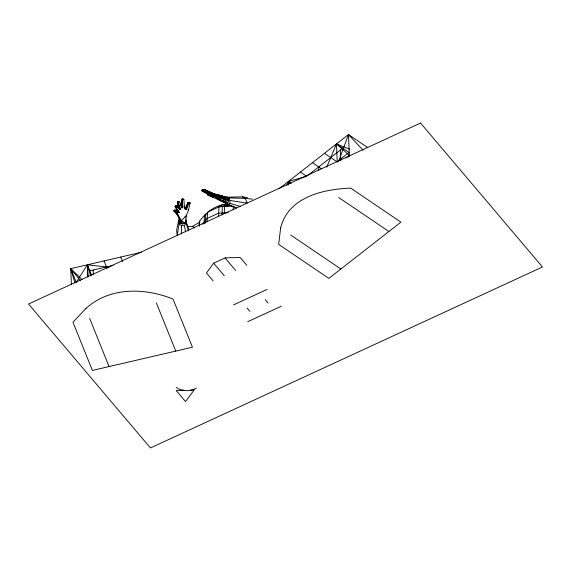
<?xml version="1.0" encoding="UTF-8"?>
<svg xmlns="http://www.w3.org/2000/svg" width="571" height="571" viewBox="0 0 571 571"><rect width="100%" height="100%" fill="white"/><g stroke="black" fill="none" stroke-linecap="round" stroke-linejoin="round"><path stroke-width="0.86" d="M179.401 220.042L178.552 221.155L179.101 223.982L181.571 225.738L181.357 234.039M318.654 170.493L318.725 166.939M206.309 190.964L203.276 189.408L201.663 190.657L210.164 194.982L203.005 190.714L204.147 191.235L211.398 195.361L206.438 192.149L207.551 192.67L213.939 196.474L210.413 194.076L210.742 193.433L211.727 193.048L215.738 195.175L222.376 197.616L228.671 200.599L227.915 202.998L226.594 203.99L210.413 194.076M203.326 190.193L204.382 189.436L209.421 192.213M234.353 206.852L227.137 204.268L228.743 204.982L229.927 203.412L229.992 200.485L228.907 197.909L227.301 197.202L219.942 196.203M179.208 219.193L179.158 220.934L180.079 223.033L182.463 223.982L184.911 223.232L185.996 221.227L186.132 215.931L188.58 209.985L190.057 202.791L187.93 202.855L185.268 208.786L184.719 208.779L186.524 209.386L188.88 203.362L190.057 202.791M199.486 226.23L199.657 221.127C206.188 211.984 216.652 204.068 228.264 204.168M233.225 209.821L233.339 206.416M226.223 204.225L222.312 206.574L222.033 214.696M202.469 224.139L206.966 218.536L218.4 213.254L224.217 212.904L224.646 206.374L228.229 204.518M221.991 196.36L222.033 195.782L210.942 193.119M178.302 201.363L177.781 202.919L180.386 209.671L179.844 209.436L177.388 202.441L178.302 201.363L179.608 201.634L182.178 207.901L182.777 207.309L182.37 200.657L183.005 199.272L183.848 199.343L184.376 205.724L185.268 209.015M207.751 213.026L205.731 214.232L205.239 223.29M177.031 213.047L176.931 213.925L177.831 215.381M210.856 194.211L211.727 193.048L215.738 195.175L216.245 195.782L215.809 197.295M179.101 223.982L177.217 235.359L176.603 230.106L178.552 221.155M179.158 220.934L179.458 219.2M198.908 225.481L199.657 221.127M174.391 210.021L174.012 211.034L177.424 214.525L182.463 223.982C177.952 220.577 179.03 213.961 174.012 211.034L174.876 209.992L178.994 212.605L179.18 212.219L175.14 206.538L175.918 205.503L177.138 205.753L180.386 209.671M202.869 191.192L203.276 189.408L201.991 190.015L201.998 190.964L213.026 197.152L207.437 194.768L224.738 202.684M176.039 207.223L176.439 205.995L177.138 205.753M219.871 199.864L219.542 200.507L222.897 201.52L223.782 199.229L222.44 197.074M178.994 212.605L177.66 212.398L178.173 210.235L178.495 211.805M286.963 185.411L288.426 181.435L305.885 176.546M338.517 161.593L348.481 134.563L367.674 147.568M348.774 156.989L349.359 155.398L348.481 134.563L279.091 188.73M180.636 209.436L178.323 203.155L178.823 201.877L179.608 201.634M186.524 209.386L185.268 208.786L187.93 202.855L189.515 202.548L190.222 203.376M326.683 167.182L336.476 143.942L349.566 149.124M185.582 208.815L188.152 202.755L189.515 202.548L188.33 203.119L185.975 209.143L187.93 202.855L188.88 203.362M183.848 199.343L182.456 199.036L181.828 200.414L182.235 207.066L182.777 207.309M202.998 190.835L204.382 189.436L206.716 191.299M204.147 191.235L204.646 189.857L209.264 192.22M206.409 192.241L207.737 190.957L228.671 200.599L228.414 198.194L227.301 197.202L222.262 196.588M207.551 192.67L207.737 190.957L206.731 191.599L207.209 191.057L219.121 196.089L214.239 194.59M207.437 194.768L207.972 194.054L211.812 195.803M207.644 194.697L207.972 194.054M211.698 194.668L212.084 193.455L210.742 193.433M212.255 196.552L212.583 195.91M76.243 282.231L87.399 264.787L109.111 267.242M246.829 265.322L240.163 257.45L225.067 257.906L213.633 263.188L206.459 273.009L213.126 280.882M185.454 231.655L184.504 225.402L186.196 223.168L185.782 221.056M205.731 214.232L204.461 215.688L204.033 223.925M179.908 221.405L180.079 223.033L179.158 219.828L184.911 223.232L181.285 220.727L177.966 214.767L174.89 211.663L174.79 210.856L175.425 210.228M183.005 199.272L182.456 199.036L181.428 199.95L181.785 206.538L182.235 207.066L181.428 199.95L181.692 199.372L183.305 199.101M184.783 217.073L186.132 215.931L181.285 220.727L180.743 220.492M307.384 175.789L342.743 148.189M346.019 158.003L349.359 155.398L336.476 143.942L337.24 162.171M222.818 204.332L218.986 206.88L207.551 212.155L207.102 221.841M187.959 226.53L192.727 226.323L199.907 222.019M196.36 388.109L193.49 389.572A14.204 9.693 5.3 0 1 176.325 387.523M233.489 304.921L267.192 289.361M247.714 321.716L281.417 306.156M182.456 199.036L181.692 199.372L181.878 202.612M177.66 212.398L179.18 212.219M179.066 201.392L177.61 201.799L179.637 207.237M141.594 252.218L70.725 268.655L71.382 284.287M89.825 270.818L113.172 265.401M203.433 189.786L201.991 190.015L203.197 190.55M181.571 225.738L184.504 225.402M231.619 205.731L222.312 206.574M231.669 205.724L218.986 206.88L218.536 216.566M224.217 212.904L228.272 212.662M183.912 390.243L176.175 390.521L185.539 401.577L194.219 389.879L190.785 390M227.301 197.202L242.368 196.831L247.414 197.616M223.532 198.351L216.245 195.782L212.084 193.455L216.138 196.652L223.782 199.229L227.915 202.998L223.225 200.878L211.177 193.569L211.17 193.041L214.917 195.196L228.414 198.194L219.963 196.281M220.313 195.803L222.033 195.782L224.667 197.388M228.907 197.909L245.323 198.38L252.475 199.129M216.245 195.782L221.17 196.274M229.992 200.485L247.107 203.098L245.323 198.38L242.368 196.831M224.46 197.923L213.318 194.14M212.034 193.662L222.033 195.782L222.183 197.516L220.549 196.852M214.917 195.196L222.376 197.616M240.134 206.381L229.927 203.412M223.782 199.229L228.671 200.599L224.217 197.773M220.556 196.681L214.054 194.654L208.015 191.356L206.759 191.506L212.419 194.768M212.412 193.705L219.121 196.089L213.326 194.233L208.015 191.356L211.306 193.762M213.204 194.026L215.652 194.947M228.743 204.982L236.672 208.008M182.37 200.657L181.428 199.95L181.885 204.168M178.823 201.877L178.273 201.642L177.388 202.441L180.086 209.193M178.323 203.155L177.388 202.441L178.48 204.832M188.037 209.743L188.58 209.985M182.178 207.901L181.635 207.658L180.029 203.74M176.439 205.995L175.311 205.924L176.268 207.366M174.79 210.856L174.034 210.449L176.432 212.526M174.89 211.663L174.241 210.62L174.876 209.992L178.452 212.362L176.418 211.191M177.966 214.767L174.012 211.034L176.425 212.64M211.17 193.041L215.738 195.175M205.167 190.528L203.833 189.572L206.93 191.107M207.209 191.057L210.228 192.72M207.501 191.449L204.646 189.857L203.326 190.072L207.302 192.22M203.833 189.572L206.716 191.192M207.758 194.126L208.408 194.49M336.476 143.942L349.017 152.443L337.011 161.814L324.464 153.314M312.451 162.685L321.509 168.83M338.717 197.516L388.901 231.519M300.439 172.064L306.713 176.311M291.217 183.327L288.426 181.435L288.576 184.911M290.675 235.009L340.858 269.02M225.481 202.998L226.594 203.99L223.225 200.878M82.003 279.569L70.725 268.655L74.937 282.973M192.727 226.323L194.561 228.15M178.723 208.308L175.918 205.503L175.49 206.98L178.63 211.977L175.14 206.538L176.589 205.51L179.301 208.779M363.07 150.23L348.481 134.563L349.638 135.877M290.254 183.398L288.426 181.435L290.168 183.405M225.067 257.906L235.695 270.461M213.633 263.188L224.26 275.736M176.146 207.773L175.14 206.538L178.63 211.977M80.575 280.746L70.725 268.655L76.228 282.317M156.34 302.894L175.782 351.094M120.745 257.057L122.572 261.575M104.072 260.926L107.112 268.456M91.653 275.336L87.399 264.787L87.905 276.942M89.647 318.368L109.082 366.568M185.946 221.098L188.78 229.321M186.196 223.168L188.494 230.805M90.618 275.736L87.399 264.787L88.041 276.942M184.048 206.309L184.497 207.951M179.822 221.469L180.079 223.033M185.875 219.642L185.996 221.227M340.345 150.066L340.787 160.601M93.166 270.04L93.344 274.43M249.984 311.366A14.204 4.796 65.2 0 1 247.107 307.969M268.12 302.994A14.204 4.796 65.2 0 1 265.237 299.597M280.654 227.815L278.662 244.388L328.846 278.391L400.913 222.148L350.73 188.137C323.215 189.08 288.355 197.009 280.654 227.815M86.035 308.383L72.967 322.237L92.409 370.429L192.456 347.225L173.013 299.026C144.627 287.748 109.918 286.728 86.035 308.383M420.556 123.05L28.55 304.015L150.444 447.95L542.45 266.985L420.556 123.05"/></g></svg>
